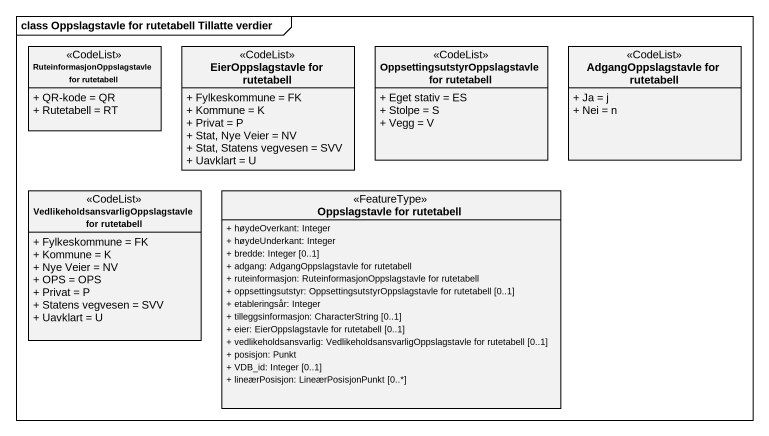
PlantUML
@startuml
mainframe class Oppslagstavle for rutetabell Tillatte verdier
hide circle
hide empty members
skinparam classAttributeIconSize 0
class "RuteinformasjonOppslagstavle for rutetabell" as RuteinformasjonOppslagstavle <<CodeList>> {
  + QR-kode = QR
  + Rutetabell = RT
}
class "EierOppslagstavle for rutetabell" as EierOppslagstavle_for <<CodeList>> {
  + Fylkeskommune = FK
  + Kommune = K
  + Privat = P
  + Stat, Nye Veier = NV
  + Stat, Statens vegvesen = SVV
  + Uavklart = U
}
class "OppsettingsutstyrOppslagstavle for rutetabell" as OppsettingsutstyrOppslagstav <<CodeList>> {
  + Eget stativ = ES
  + Stolpe = S
  + Vegg = V
}
class "AdgangOppslagstavle for rutetabell" as AdgangOppslagstavle_for <<CodeList>> {
  + Ja = j
  + Nei = n
}
class "VedlikeholdsansvarligOppslagstavle for rutetabell" as VedlikeholdsansvarligOppslag <<CodeList>> {
  + Fylkeskommune = FK
  + Kommune = K
  + Nye Veier = NV
  + OPS = OPS
  + Privat = P
  + Statens vegvesen = SVV
  + Uavklart = U
}
class "Oppslagstavle for rutetabell" as Oppslagstavle_for_rutetabell <<FeatureType>> {
  + høydeOverkant: Integer
  + høydeUnderkant: Integer
  + bredde: Integer [0..1]
  + adgang: AdgangOppslagstavle for rutetabell
  + ruteinformasjon: RuteinformasjonOppslagstavle for rutetabell
  + oppsettingsutstyr: OppsettingsutstyrOppslagstavle for rutetabell [0..1]
  + etableringsår: Integer
  + tilleggsinformasjon: CharacterString [0..1]
  + eier: EierOppslagstavle for rutetabell [0..1]
  + vedlikeholdsansvarlig: VedlikeholdsansvarligOppslagstavle for rutetabell [0..1]
  + posisjon: Punkt
  + VDB_id: Integer [0..1]
  + lineærPosisjon: LineærPosisjonPunkt [0..*]
}
@enduml
